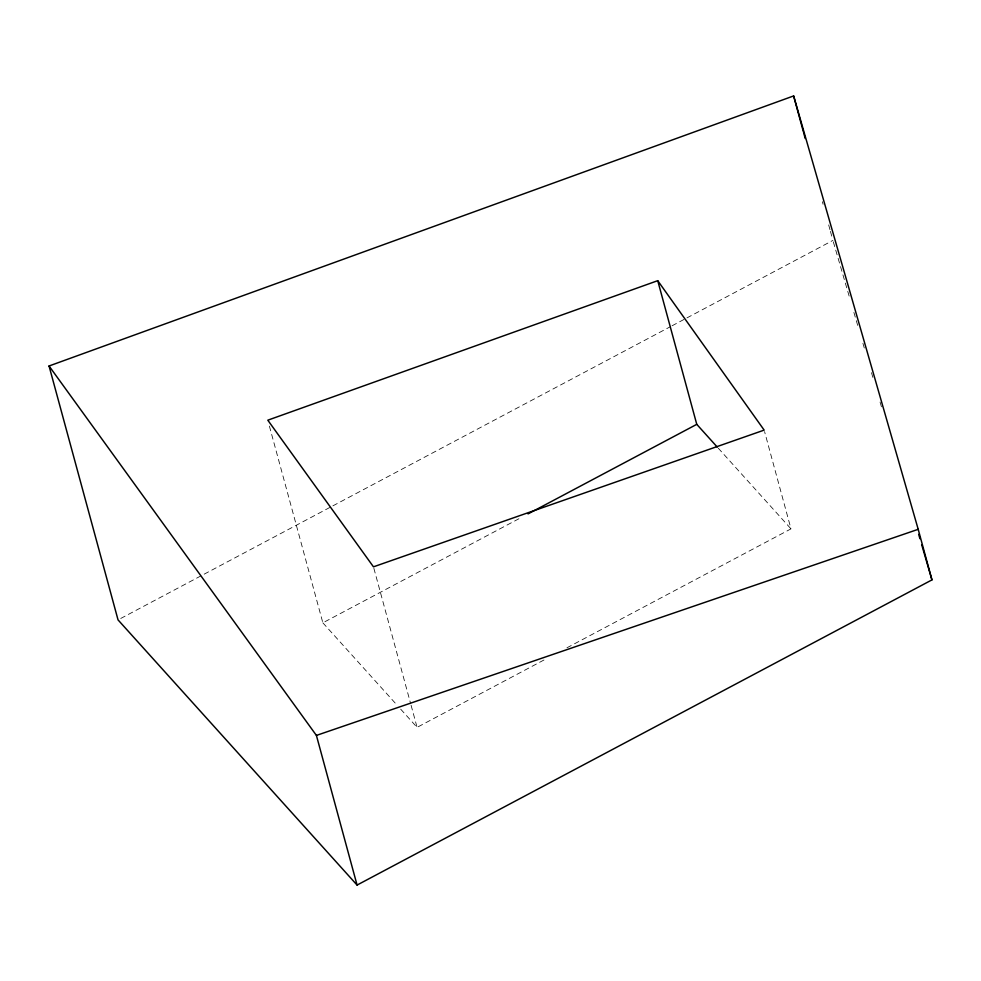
<?xml version="1.0" encoding="UTF-8"?>
<svg xmlns="http://www.w3.org/2000/svg" width="981" height="981" viewBox="0 0 981 981"><rect width="100%" height="100%" fill="white"/><g stroke="black" fill="none" stroke-linecap="round" stroke-linejoin="round"><path stroke-width="0.74" stroke-dasharray="4.91 3.68" d="M120.737 618.459L331.541 506.552M332.902 505.84L670.734 326.501M672.083 325.778L685.596 318.604M686.945 317.893L832.894 240.419M269.407 426.11L322.859 622.825L521.291 517.49M400.702 709.177L417.084 727.362L546.675 658.57M566.92 647.816L790.993 528.869L764.567 431.591M718.276 448.194L790.993 528.869M322.859 622.825L396.606 704.628M833.323 241.878L849.62 297.734M853.899 312.424L858.191 327.114M862.912 343.289L864.629 349.162M871.484 372.682L873.2 378.556M880.067 402.075L881.784 407.949M822.372 201.718L823.084 204.293M828.687 224.931L830.085 230.094M830.441 231.381L832.538 239.119M373.871 568.306L410.683 703.794M411.088 705.265L417.084 727.362"/><path stroke-width="1.47" d="M528.036 513.909L696.768 424.344L717.258 447.066M357.072 885.07L931.95 579.894L918.204 529.311L793.641 95.93L49.05 365.987L118.039 619.894L357.072 885.07L316.409 735.419L49.05 365.987M657.736 280.676L267.801 420.187L373.467 566.834L764.162 430.107L657.736 280.676L696.768 424.344M316.409 735.419L918.204 529.311M918.657 534.338L919.945 538.741M921.662 544.614L931.95 579.894M793.641 95.93L800.643 121.73M800.999 123.03L803.451 132.055M803.807 133.342L805.205 138.505"/></g></svg>
